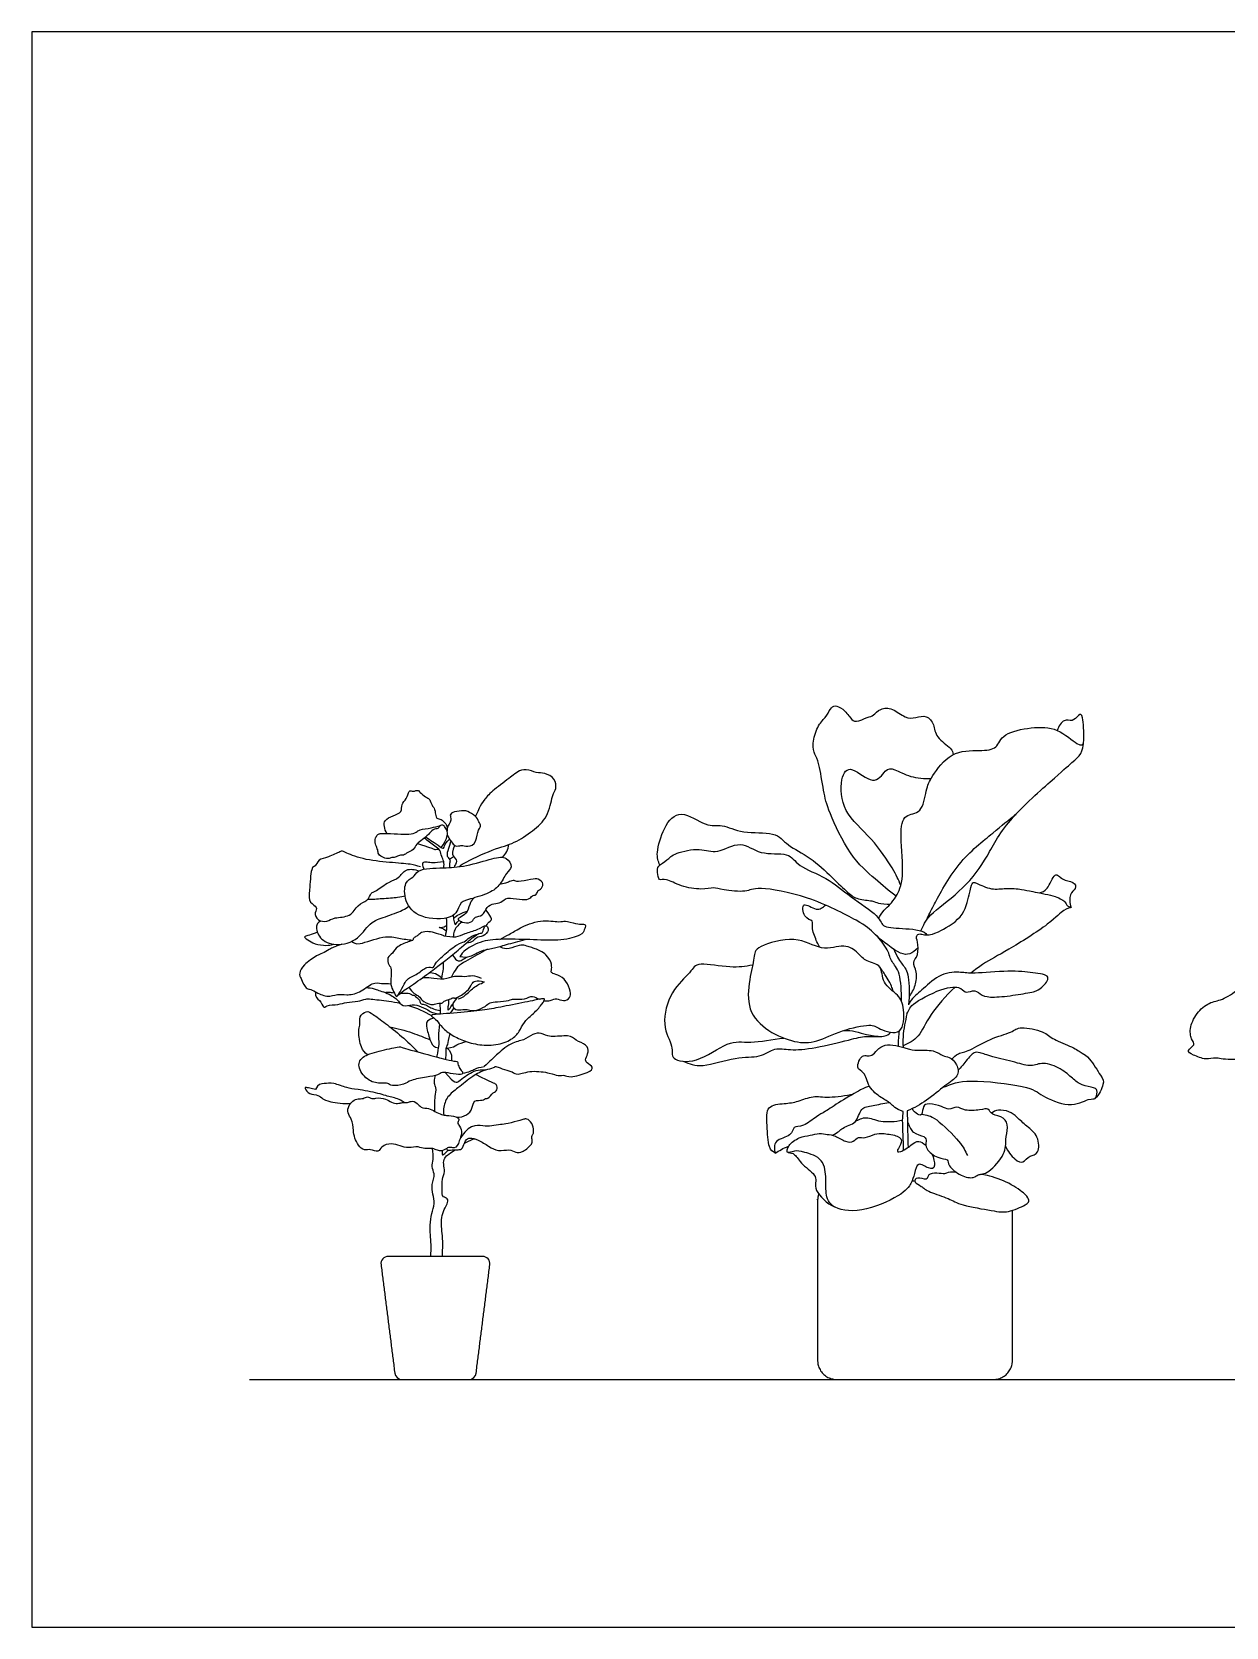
# Model space of a CAD drawing. Header units: millimetres. Extents: x 0.2 to 27.9, y 0.2 to 5.6.
# Drawn here: x 7.704 to 9.873, y 2.713 to 5.609 of the extents above; entities that cross this region are included whole.
import ezdxf

# ---------------------------------------------------------------- set-up
doc = ezdxf.new("R2010")
doc.units = ezdxf.units.MM
for name, color, linetype, true_color in [('AG-DIAGRAM', 7, 'Continuous', 0xfecc66), ('AG-PLANTS', 7, 'Continuous', 0x66ccff), ('X-VPRT', 6, 'Continuous', 0xff00ff)]:
    doc.layers.add(name, color=color, linetype=linetype, true_color=true_color)

msp = doc.modelspace()

# ---------------------------------------------------------------- linework, layer by layer
at = {"layer": 'AG-DIAGRAM'}
msp.add_lwpolyline([(8.0992, 3.1626), (13.0997, 3.1626)], dxfattribs=at)
at = {"layer": 'AG-PLANTS'}
for p, q in [((8.5535, 3.9615), (8.5535, 3.9615)), ((8.4785, 3.5916), (8.4785, 3.5916)), ((9.3075, 3.5226), (9.3021, 3.5226))]:
    msp.add_line(p, q, dxfattribs=at)
for centre, start, end in [((8.3511, 3.3726), 90, 187.2138), ((8.5224, 3.3726), 352.7862, 90), ((8.376, 3.1759), 187.2138, 270), ((8.4975, 3.1759), 270, 352.7862)]:
    msp.add_arc(centre, 0.0133, start, end, dxfattribs=at)
for points, degree in [([(9.2732, 4.04), (9.26, 4.0497), (9.2376, 4.0693), (9.1894, 4.1105), (9.148, 4.1996), (9.1424, 4.2265), (9.1326, 4.2869), (9.1257, 4.2957), (9.1204, 4.315), (9.1299, 4.3498), (9.1455, 4.3639), (9.1544, 4.3812), (9.1614, 4.3874), (9.1759, 4.3815), (9.1927, 4.3618), (9.1976, 4.3541), (9.224, 4.3659), (9.2312, 4.3666), (9.2441, 4.3812), (9.2664, 4.3827), (9.2905, 4.362), (9.3091, 4.3633), (9.3286, 4.3699), (9.3435, 4.3517), (9.3434, 4.3289), (9.378, 4.3059), (9.3758, 4.3011), (9.3772, 4.2972)], 3), ([(9.2415, 3.9995), (9.2443, 4.0049), (9.2517, 4.0161), (9.2628, 4.0245), (9.2718, 4.037), (9.2896, 4.0684), (9.279, 4.1558), (9.2879, 4.1916), (9.3201, 4.1868), (9.3284, 4.2361), (9.3353, 4.253), (9.3717, 4.3049), (9.4285, 4.3039), (9.4581, 4.3065), (9.4642, 4.3356), (9.5201, 4.3472), (9.5669, 4.3469), (9.607, 4.3094), (9.6127, 4.3154), (9.6135, 4.3181)], 3), ([(9.2819, 4.0593), (9.2773, 4.0702), (9.2717, 4.0844), (9.2303, 4.1458), (9.174, 4.1923), (9.1712, 4.2582), (9.1902, 4.2801), (9.2344, 4.2378), (9.2548, 4.2723), (9.2685, 4.2723), (9.2983, 4.2551), (9.3246, 4.253), (9.337, 4.2536)], 3), ([(8.3487, 4.1535), (8.3461, 4.1574), (8.3434, 4.1673), (8.3431, 4.1776), (8.3594, 4.1866), (8.3773, 4.1921), (8.3737, 4.2071), (8.3848, 4.2159), (8.3889, 4.2329), (8.394, 4.2303), (8.4001, 4.2308), (8.4051, 4.2331), (8.41, 4.2266), (8.4222, 4.2174), (8.4263, 4.2172), (8.4305, 4.203), (8.4349, 4.2015), (8.4371, 4.1873), (8.4381, 4.1803), (8.4474, 4.1805), (8.4537, 4.1725), (8.4573, 4.1699), (8.4585, 4.1615), (8.4578, 4.1582)], 3), ([(8.8441, 4.0961), (8.8415, 4.1037), (8.8362, 4.1135), (8.8505, 4.1662), (8.8801, 4.2008), (8.9313, 4.1632), (8.9557, 4.1725), (8.9921, 4.1527), (9.057, 4.1577), (9.073, 4.1322), (9.1178, 4.1114), (9.1587, 4.0728), (9.1877, 4.0437), (9.202, 4.0343), (9.234, 4.0314), (9.2375, 4.0272), (9.2554, 4.0251), (9.2624, 4.0252)], 3), ([(9.3288, 3.9972), (9.3333, 4.0068), (9.3355, 4.0117), (9.3839, 4.1033), (9.4553, 4.1591), (9.4768, 4.1779), (9.4912, 4.1889)], 3), ([(8.4093, 4.0934), (8.4031, 4.0951), (8.3952, 4.0981), (8.3553, 4.1008), (8.3023, 4.1064), (8.2677, 4.1218), (8.2674, 4.1228), (8.2407, 4.1093), (8.2237, 4.1076), (8.2186, 4.0909), (8.2114, 4.0973), (8.2075, 4.046), (8.2068, 4.0276), (8.2249, 4.0197), (8.2161, 4.0113), (8.2218, 3.9945), (8.2411, 3.9931), (8.251, 4.0018), (8.2837, 4.0016), (8.2954, 4.0259), (8.3144, 4.0307), (8.3201, 4.0479), (8.3261, 4.0468), (8.3538, 4.0679), (8.3707, 4.0715), (8.3814, 4.0912), (8.3999, 4.0886), (8.4069, 4.0858)], 3), ([(8.4713, 4.1322), (8.4668, 4.1211), (8.4663, 4.1126), (8.4797, 4.1042), (8.4706, 4.0951), (8.4705, 4.0925)], 3), ([(8.5588, 4.1104), (8.5618, 4.1136), (8.5669, 4.1209), (8.5693, 4.1294), (8.5699, 4.1337)], 3), ([(9.3131, 3.9461), (9.3019, 3.9362), (9.2875, 3.9256), (9.2284, 3.9759), (9.216, 3.9897), (9.111, 4.0426), (9.0138, 4.0584), (9.0061, 4.0461), (8.9539, 4.0514), (8.9435, 4.0566), (8.9219, 4.0509), (8.8816, 4.0569), (8.8535, 4.074), (8.8425, 4.0658), (8.8399, 4.0842), (8.8394, 4.0946), (8.8584, 4.1052), (8.8685, 4.1182), (8.9202, 4.1288), (8.9458, 4.1145), (8.9928, 4.1437), (9.0238, 4.1131), (9.0822, 4.1208), (9.0909, 4.095), (9.1487, 4.0742), (9.1884, 4.0393), (9.2474, 4.0015), (9.245, 3.9822), (9.2892, 3.982), (9.3257, 3.9776), (9.3294, 3.9698)], 3), ([(8.4521, 4.0915), (8.4413, 4.0911), (8.4268, 4.091), (8.403, 4.087), (8.3977, 4.0729), (8.3806, 4.0685), (8.3791, 4.0305), (8.4056, 3.9983), (8.4736, 3.9965), (8.4799, 4.0285), (8.4923, 4.0326), (8.5328, 4.0441), (8.5535, 4.0575), (8.5658, 4.0847), (8.578, 4.0906), (8.567, 4.1126), (8.544, 4.1099), (8.492, 4.0932), (8.463, 4.0918), (8.4521, 4.0915)], 3), ([(8.416, 4.0889), (8.4101, 4.1024), (8.4214, 4.1031), (8.4346, 4.0999), (8.4518, 4.1031)], 3), ([(8.4622, 4.1072), (8.4649, 4.1086), (8.4675, 4.1101), (8.4698, 4.1117)], 3), ([(8.5073, 4.0369), (8.5046, 4.0343), (8.4999, 4.0308), (8.4953, 4.0103), (8.4841, 4.0022), (8.4737, 3.9982), (8.4893, 3.9904), (8.5049, 3.9922), (8.5072, 4.0037), (8.5232, 4.0028), (8.5292, 4.0212), (8.5431, 4.0272), (8.5557, 4.0269), (8.5654, 4.0392), (8.5906, 4.0332), (8.6081, 4.0334), (8.6122, 4.0422), (8.6201, 4.0407), (8.6223, 4.0504), (8.6266, 4.0512), (8.6354, 4.0623), (8.6232, 4.0727), (8.6127, 4.0706), (8.583, 4.0647), (8.5812, 4.0697), (8.5703, 4.0661), (8.5649, 4.0636), (8.5567, 4.0616), (8.5531, 4.061)], 3), ([(9.534, 4.0459), (9.5389, 4.048), (9.5469, 4.0475), (9.563, 4.0879), (9.573, 4.068), (9.5979, 4.0671), (9.6014, 4.0525), (9.5873, 4.0458), (9.5883, 4.0269), (9.591, 4.02)], 3), ([(8.3136, 4.0342), (8.3224, 4.0345), (8.3383, 4.0354), (8.3725, 4.0383), (8.377, 4.0395), (8.3815, 4.0404)], 3), ([(9.1345, 3.9472), (9.1327, 3.9505), (9.1314, 3.9528), (9.1179, 3.9835), (9.1256, 3.996), (9.1051, 3.9988), (9.1011, 4.0337), (9.1303, 4.0103), (9.1401, 4.02), (9.145, 4.0237)], 3), ([(8.2288, 3.9948), (8.2257, 3.993), (8.2189, 3.9907), (8.2222, 3.9659), (8.2489, 3.9484), (8.2945, 3.9561), (8.3181, 3.9947), (8.3439, 4.0013), (8.3818, 4.0158), (8.3844, 4.0192), (8.3884, 4.022)], 3), ([(8.4695, 3.9999), (8.4728, 4.0025), (8.4788, 4.0067), (8.4894, 4.0113), (8.4944, 4.0128)], 3), ([(8.5291, 3.9861), (8.5309, 3.9892), (8.5353, 3.9955), (8.5423, 3.9977), (8.528, 4.0154)], 3), ([(8.2222, 3.9748), (8.2113, 3.969), (8.1936, 3.9675), (8.2049, 3.9613), (8.2163, 3.9526), (8.2401, 3.9498), (8.2469, 3.9515), (8.2513, 3.9527)], 3), ([(8.2846, 3.9577), (8.2895, 3.9559), (8.2913, 3.9486), (8.3463, 3.9701), (8.3701, 3.9626), (8.387, 3.9615), (8.3953, 3.9599)], 3), ([(8.4522, 3.9677), (8.4393, 3.9729), (8.4186, 3.9777), (8.4088, 3.9723), (8.4047, 3.968), (8.3975, 3.9652), (8.3954, 3.9594), (8.3941, 3.9592), (8.3653, 3.9492), (8.3599, 3.9352), (8.3479, 3.9297), (8.3518, 3.9134), (8.3582, 3.9105), (8.3543, 3.8808), (8.3586, 3.8709), (8.3659, 3.8557), (8.3682, 3.8597), (8.3757, 3.8666), (8.4094, 3.8884), (8.441, 3.9128), (8.4559, 3.9235), (8.4871, 3.95), (8.4984, 3.9594), (8.5088, 3.9689), (8.5187, 3.9735), (8.5224, 3.9721), (8.5262, 3.987), (8.5295, 3.9867), (8.5353, 3.9789), (8.5237, 3.965), (8.5097, 3.9674), (8.5042, 3.9548), (8.4928, 3.9547)], 3), ([(8.3684, 3.8595), (8.3806, 3.88), (8.3831, 3.89), (8.4047, 3.8979), (8.4222, 3.9147), (8.4339, 3.9076), (8.4346, 3.9174), (8.4525, 3.9336), (8.4787, 3.9552), (8.489, 3.9557), (8.4979, 3.9656), (8.5096, 3.9702), (8.5152, 3.9717)], 3), ([(8.4436, 3.9835), (8.4472, 3.9827), (8.4571, 3.9853), (8.457, 3.9881), (8.4577, 3.9897)], 3), ([(8.4522, 3.9677), (8.4588, 3.9676), (8.4754, 3.9641), (8.4888, 3.9726), (8.5142, 3.9784), (8.5253, 3.9866), (8.5282, 3.9864)], 3), ([(8.2668, 3.9526), (8.2625, 3.9512), (8.2527, 3.9473), (8.2472, 3.9457), (8.2344, 3.9367), (8.2238, 3.9344), (8.1956, 3.9144), (8.1882, 3.8995), (8.1911, 3.8933), (8.1927, 3.8902)], 3), ([(8.4811, 3.9302), (8.4893, 3.9293), (8.4982, 3.9282), (8.5208, 3.9427), (8.5451, 3.9455), (8.562, 3.9514), (8.5884, 3.9582), (8.5998, 3.9612)], 3), ([(9.2794, 3.7954), (9.271, 3.7888), (9.2374, 3.8002), (9.2325, 3.809), (9.1744, 3.7975), (9.1275, 3.7736), (9.0916, 3.7729), (9.0397, 3.7932), (9.0012, 3.8321), (9.0066, 3.8909), (9.0174, 3.9316), (9.0146, 3.9473), (9.0936, 3.9705), (9.1382, 3.9382), (9.1813, 3.9552), (9.2055, 3.9362), (9.2178, 3.9205), (9.2496, 3.916), (9.2458, 3.8822), (9.28, 3.8595), (9.2881, 3.8396), (9.2879, 3.8019), (9.2794, 3.7954)], 3), ([(9.0127, 3.9147), (8.999, 3.9126), (8.977, 3.908), (8.9084, 3.9217), (8.904, 3.9036), (8.8633, 3.8699), (8.8458, 3.8034), (8.8718, 3.7648), (8.8605, 3.7443), (8.9079, 3.7334), (8.9722, 3.7802), (9.0029, 3.7718), (9.0494, 3.7797), (9.0693, 3.7824)], 3), ([(8.1927, 3.8902), (8.2004, 3.8713), (8.2089, 3.8721), (8.2163, 3.8675), (8.2402, 3.8552), (8.2594, 3.8633), (8.2738, 3.86), (8.2987, 3.8632), (8.3239, 3.8851), (8.3383, 3.8805), (8.3502, 3.8814), (8.3558, 3.881)], 3), ([(8.3887, 3.875), (8.3945, 3.8641), (8.4107, 3.8577), (8.4083, 3.8522), (8.4316, 3.8405), (8.4354, 3.8458), (8.4509, 3.8451), (8.4508, 3.8496), (8.4627, 3.8525), (8.4712, 3.857), (8.4712, 3.8526), (8.4969, 3.8677), (8.5015, 3.8807), (8.5102, 3.8891), (8.526, 3.8843)], 3), ([(8.4138, 3.8923), (8.4188, 3.8922), (8.4259, 3.8927), (8.4538, 3.8875), (8.4706, 3.8968), (8.4914, 3.8929), (8.5024, 3.8974), (8.5147, 3.8937), (8.5196, 3.8912)], 3), ([(8.4482, 3.8909), (8.445, 3.8943), (8.4362, 3.9001), (8.429, 3.9007), (8.4251, 3.9006)], 3), ([(8.4779, 3.8536), (8.4814, 3.8547), (8.4853, 3.854), (8.5073, 3.8764), (8.5173, 3.8805), (8.526, 3.8843)], 3), ([(9.2929, 3.8264), (9.2973, 3.8339), (9.2971, 3.8437), (9.3682, 3.8788), (9.3948, 3.8729), (9.3986, 3.8627), (9.4176, 3.8715), (9.4277, 3.8589), (9.4484, 3.8554), (9.4915, 3.8604), (9.5271, 3.8668), (9.5358, 3.8717), (9.5585, 3.8963), (9.5224, 3.9009), (9.4824, 3.9056), (9.4061, 3.8984), (9.3957, 3.9025), (9.354, 3.9016), (9.3213, 3.8701), (9.3002, 3.8532), (9.2978, 3.8468), (9.2957, 3.8427)], 3), ([(10.1654, 3.6843), (10.1593, 3.693), (10.1498, 3.7066), (10.1016, 3.7358), (10.0326, 3.7579), (10.0063, 3.7501), (9.9561, 3.747), (9.8715, 3.741), (9.8534, 3.7486), (9.8371, 3.7415), (9.8113, 3.7522), (9.7985, 3.7591), (9.8189, 3.7707), (9.8089, 3.7787), (9.8054, 3.8014), (9.8208, 3.832), (9.8455, 3.8493), (9.8674, 3.8506), (9.901, 3.8762), (9.9207, 3.883), (9.9383, 3.8944), (9.9516, 3.8958), (9.959, 3.8855), (9.9821, 3.8762), (9.999, 3.8715), (10.0141, 3.8504), (10.0299, 3.8336), (10.0527, 3.8256), (10.0765, 3.818), (10.086, 3.8112), (10.0957, 3.7907), (10.0971, 3.7816), (10.1277, 3.7703), (10.1499, 3.7643), (10.161, 3.7622)], 3), ([(8.3111, 3.874), (8.3159, 3.8737), (8.3243, 3.873), (8.3366, 3.8677), (8.3458, 3.8652)], 3), ([(8.3458, 3.8652), (8.3555, 3.8603), (8.3684, 3.8534), (8.3763, 3.8379), (8.3949, 3.8445), (8.4105, 3.8401), (8.4284, 3.8302), (8.4278, 3.8297), (8.4408, 3.8261), (8.4458, 3.8261)], 3), ([(8.4366, 3.8252), (8.4457, 3.8263), (8.4854, 3.8282), (8.529, 3.8335), (8.5558, 3.8387), (8.6087, 3.8492), (8.6333, 3.8546), (8.6358, 3.8533), (8.6321, 3.8457), (8.6171, 3.8283), (8.5997, 3.8149), (8.5912, 3.7984), (8.5813, 3.7831), (8.5561, 3.7703), (8.5202, 3.7682), (8.4901, 3.7761), (8.4666, 3.787), (8.4479, 3.8019), (8.4392, 3.8153), (8.4306, 3.8212), (8.4274, 3.824), (8.4366, 3.8252)], 3), ([(9.3804, 3.8749), (9.3634, 3.8586), (9.3318, 3.823), (9.3156, 3.7819), (9.296, 3.7728), (9.2859, 3.7685)], 3), ([(8.3132, 3.752), (8.3087, 3.7561), (8.3013, 3.7615), (8.2954, 3.7988), (8.301, 3.8038), (8.2971, 3.8217), (8.3119, 3.8332), (8.3216, 3.8268), (8.3448, 3.8101), (8.3754, 3.786), (8.3953, 3.767), (8.4047, 3.7572)], 3), ([(8.3878, 3.8417), (8.4024, 3.8372), (8.4163, 3.8307), (8.4296, 3.8231)], 3), ([(8.4346, 3.8184), (8.4301, 3.8182), (8.4196, 3.8119), (8.4204, 3.8085), (8.4206, 3.7999), (8.4291, 3.7713), (8.4332, 3.7663), (8.4426, 3.7644)], 3), ([(9.1778, 3.796), (9.1832, 3.7962), (9.1919, 3.7966), (9.217, 3.7892), (9.2296, 3.7871), (9.2395, 3.7857), (9.2442, 3.7853)], 3), ([(9.2774, 3.7679), (9.2777, 3.778), (9.2786, 3.7866), (9.2794, 3.7954)], 3), ([(9.3746, 3.7441), (9.3781, 3.748), (9.3853, 3.7557), (9.4046, 3.7572), (9.4439, 3.7822), (9.4865, 3.793), (9.4951, 3.8046), (9.5455, 3.7942), (9.5556, 3.7801), (9.5963, 3.7659), (9.6118, 3.7535), (9.6223, 3.7501), (9.648, 3.7093), (9.6522, 3.7029), (9.6422, 3.679), (9.6349, 3.6727)], 3), ([(8.4282, 3.7509), (8.4158, 3.7542), (8.3701, 3.7663), (8.3748, 3.7677), (8.3331, 3.7588), (8.3011, 3.7493), (8.2939, 3.7287), (8.3157, 3.702), (8.3401, 3.6999), (8.3514, 3.7015), (8.3548, 3.6945), (8.3825, 3.6979), (8.3889, 3.706), (8.4227, 3.7119), (8.4428, 3.7148), (8.4475, 3.7213), (8.4629, 3.7184), (8.486, 3.7145), (8.4866, 3.7211), (8.4811, 3.7261), (8.4765, 3.7366), (8.479, 3.7397), (8.4682, 3.7406), (8.4444, 3.7465), (8.4406, 3.7476), (8.4282, 3.7509)], 3), ([(8.4558, 3.7636), (8.4694, 3.7654), (8.4735, 3.7705), (8.4869, 3.7744), (8.4926, 3.7761)], 3), ([(8.5034, 3.7205), (8.508, 3.7226), (8.5198, 3.7259), (8.5259, 3.7237), (8.5453, 3.7293), (8.5452, 3.7323), (8.5627, 3.7241), (8.5778, 3.7217), (8.5833, 3.7141), (8.6104, 3.7245), (8.6474, 3.7188), (8.6592, 3.713), (8.6722, 3.7164), (8.6778, 3.7093), (8.7172, 3.7201), (8.7253, 3.7297), (8.7102, 3.7373), (8.7083, 3.7446), (8.7157, 3.7569), (8.7128, 3.7704), (8.6901, 3.7781), (8.6821, 3.7891), (8.6424, 3.7826), (8.6296, 3.7924), (8.6132, 3.7908), (8.5974, 3.7773), (8.5757, 3.7761), (8.5421, 3.7472), (8.5411, 3.7453), (8.5298, 3.7346), (8.5254, 3.7305)], 3), ([(8.8867, 3.7402), (8.8983, 3.736), (8.9157, 3.7266), (8.9858, 3.7501), (9.027, 3.7455), (9.0535, 3.7669), (9.0785, 3.7595), (9.1232, 3.7631), (9.1951, 3.7807), (9.2162, 3.7869), (9.2564, 3.7835), (9.2598, 3.7898), (9.2638, 3.7928)], 3), ([(9.3588, 3.6931), (9.3755, 3.6988), (9.3938, 3.7097), (9.5215, 3.6944), (9.5326, 3.6795), (9.5887, 3.6542), (9.6275, 3.6751), (9.6355, 3.6687), (9.6395, 3.6861), (9.6359, 3.6928), (9.6093, 3.6962), (9.5944, 3.7083), (9.5739, 3.7272), (9.5383, 3.7403), (9.5199, 3.7292), (9.4926, 3.7379), (9.4445, 3.7491), (9.4245, 3.7565), (9.4127, 3.758), (9.3916, 3.7287), (9.3887, 3.7272), (9.3858, 3.7242)], 3), ([(8.475, 3.6388), (8.4812, 3.6384), (8.4948, 3.6416), (8.5043, 3.6542), (8.5058, 3.6713), (8.5237, 3.6678), (8.5283, 3.6746), (8.5302, 3.6701), (8.5425, 3.6851), (8.5492, 3.6861), (8.5493, 3.7004), (8.5399, 3.7006), (8.5101, 3.7161)], 3), ([(8.486, 3.7188), (8.4984, 3.7206), (8.509, 3.7272), (8.5167, 3.7293), (8.5254, 3.7305)], 3), ([(8.219, 3.6892), (8.2054, 3.6922), (8.2029, 3.6924), (8.1974, 3.693), (8.2076, 3.6794), (8.2248, 3.6798), (8.2321, 3.6717), (8.241, 3.6672), (8.2709, 3.6626), (8.2827, 3.6639)], 3), ([(8.3798, 3.6653), (8.3709, 3.6722), (8.3576, 3.674), (8.3363, 3.6819), (8.2909, 3.6901), (8.2781, 3.6908), (8.25, 3.702), (8.2351, 3.6995), (8.2233, 3.6987), (8.219, 3.6892)], 3), ([(9.0534, 3.5735), (9.0494, 3.5769), (9.0416, 3.5774), (9.039, 3.6259), (9.0364, 3.6613), (9.0721, 3.6633), (9.0945, 3.6664), (9.1233, 3.6788), (9.1481, 3.6731), (9.1818, 3.6779), (9.1962, 3.6812)], 3), ([(9.225, 3.6951), (9.2195, 3.693), (9.215, 3.6922), (9.1707, 3.6666), (9.1419, 3.6469), (9.1319, 3.6423), (9.1032, 3.6198), (9.0851, 3.6238), (9.0864, 3.6048), (9.0489, 3.5974), (9.0522, 3.5804), (9.0534, 3.5735)], 3), ([(9.285, 3.6334), (9.2854, 3.6389), (9.2857, 3.6437), (9.2863, 3.6493)], 3), ([(9.2939, 3.6291), (9.2994, 3.62), (9.3009, 3.61), (9.328, 3.6037), (9.3285, 3.5957), (9.3247, 3.5821), (9.3499, 3.5625), (9.3698, 3.5634), (9.3654, 3.5521), (9.3913, 3.5305), (9.4173, 3.5272), (9.4197, 3.536), (9.4393, 3.534), (9.4743, 3.5739), (9.4712, 3.5988), (9.4777, 3.6201), (9.4714, 3.6396), (9.445, 3.6426), (9.4421, 3.6561), (9.4276, 3.6518), (9.3959, 3.6496), (9.3849, 3.6601), (9.3676, 3.6503), (9.3587, 3.659), (9.3309, 3.6642), (9.3219, 3.6605), (9.3209, 3.6408), (9.3131, 3.6432), (9.3046, 3.65), (9.3028, 3.6541)], 3), ([(9.4722, 3.5862), (9.4752, 3.5771), (9.491, 3.5595), (9.5038, 3.5537), (9.5154, 3.5708), (9.5335, 3.5698), (9.5328, 3.6057), (9.5103, 3.6221), (9.492, 3.6396), (9.4801, 3.6497), (9.457, 3.6533), (9.4504, 3.6486), (9.4467, 3.6459)], 3), ([(8.457, 3.582), (8.4577, 3.5778), (8.468, 3.5797), (8.4782, 3.5797), (8.4862, 3.5802), (8.491, 3.5984), (8.4985, 3.6019), (8.5136, 3.5986), (8.5342, 3.5854), (8.5499, 3.5759), (8.5719, 3.5813), (8.5822, 3.574), (8.5944, 3.5741), (8.6154, 3.5914), (8.6106, 3.6006), (8.6126, 3.6073), (8.6155, 3.6098), (8.615, 3.6246), (8.604, 3.6365), (8.598, 3.6352), (8.594, 3.6341), (8.5661, 3.6263), (8.556, 3.6257), (8.5385, 3.6226), (8.5237, 3.6223), (8.5034, 3.6267), (8.4852, 3.6078), (8.4811, 3.5983)], 3), ([(9.1987, 3.6304), (9.2049, 3.6344), (9.2193, 3.6418), (9.2415, 3.6291), (9.272, 3.6307), (9.285, 3.6334)], 3), ([(9.2868, 3.579), (9.2864, 3.5977), (9.2857, 3.6162), (9.285, 3.6334)], 3), ([(9.3197, 3.6445), (9.3292, 3.6421), (9.341, 3.6429), (9.3951, 3.5887), (9.3983, 3.5782), (9.4028, 3.569)], 3), ([(9.0534, 3.5735), (9.062, 3.5782), (9.0674, 3.5823), (9.078, 3.586)], 3), ([(9.0773, 3.5745), (9.0814, 3.5739), (9.0891, 3.5745), (9.1003, 3.5526), (9.1347, 3.5311), (9.119, 3.5091), (9.148, 3.4817), (9.1616, 3.4762)], 3), ([(8.3379, 3.3709), (8.3504, 3.2726), (8.3628, 3.1742)], 2), ([(8.5224, 3.3858), (8.4367, 3.3858), (8.3511, 3.3858)], 2), ([(8.5106, 3.1742), (8.5231, 3.2726), (8.5355, 3.3709)], 2), ([(8.376, 3.1626), (8.4367, 3.1626), (8.4975, 3.1626)], 2)]:
    msp.add_open_spline(points, degree=degree, dxfattribs=at)
for points, knots in [([(9.3185, 3.9771), (9.3235, 3.9873), (9.3267, 4.0022), (9.3901, 4.0468), (9.4373, 4.1035), (9.4655, 4.1697), (9.5648, 4.2577), (9.6048, 4.2936), (9.6161, 4.3014), (9.6129, 4.3732), (9.6054, 4.3694), (9.5936, 4.3552), (9.5786, 4.3639), (9.5683, 4.3485), (9.566, 4.3406)], [0, 0, 0, 0, 1, 2, 3, 4, 5, 6, 8, 9, 10, 11, 12, 12.958995, 12.958995, 12.958995, 12.958995]), ([(8.4797, 4.0935), (8.4813, 4.0949), (8.4899, 4.1015), (8.5456, 4.1274), (8.58, 4.1349), (8.6142, 4.1591), (8.6413, 4.1817), (8.6495, 4.2275), (8.6565, 4.2329), (8.6554, 4.2544), (8.6337, 4.2643), (8.6213, 4.2631), (8.6007, 4.2716), (8.585, 4.2658), (8.578, 4.2594), (8.5402, 4.2314), (8.5258, 4.2163), (8.5148, 4.1985), (8.5134, 4.1921), (8.5092, 4.1851)], [5.560533, 5.560533, 5.560533, 5.560533, 6.026732, 7.087562, 8.148391, 9.20922, 10.270049, 11.330879, 12.391708, 13.452537, 14.513366, 15.574195, 16.635025, 17.695854, 18.756683, 19.817512, 20.878342, 21.939171, 23, 23, 23, 23]), ([(8.4583, 4.1505), (8.4663, 4.1362), (8.473, 4.1289), (8.4839, 4.133), (8.4889, 4.1305), (8.5103, 4.1306), (8.5128, 4.159), (8.5207, 4.1672), (8.5153, 4.1744), (8.5111, 4.1857), (8.4931, 4.195), (8.4904, 4.1947), (8.4695, 4.1942), (8.4613, 4.1875), (8.4675, 4.1791), (8.4594, 4.1682), (8.458, 4.1627)], [14.771156, 14.771156, 14.771156, 14.771156, 15.858947, 16.946739, 18.03453, 19.122321, 20.210112, 21.297903, 22.385694, 23.473485, 24.561276, 25.649067, 26.736858, 27.82465, 28.912441, 29.997359, 29.997359, 29.997359, 29.997359]), ([(8.4471, 4.1283), (8.4573, 4.1422), (8.4601, 4.1561), (8.4541, 4.166), (8.4508, 4.1692), (8.444, 4.1689), (8.443, 4.1616), (8.4317, 4.1623), (8.4246, 4.1514), (8.4129, 4.1422), (8.4019, 4.1354), (8.3977, 4.1231), (8.3855, 4.1195), (8.3787, 4.1131), (8.3717, 4.1151), (8.3635, 4.1095), (8.3557, 4.1107), (8.3498, 4.106), (8.3321, 4.1148), (8.3333, 4.1213), (8.3289, 4.1311), (8.3279, 4.1343), (8.3264, 4.1409), (8.3292, 4.1492), (8.3321, 4.1518), (8.3343, 4.1531), (8.3347, 4.1534), (8.3396, 4.1537), (8.3697, 4.1533), (8.3889, 4.1513), (8.4045, 4.1563), (8.4051, 4.1605), (8.4305, 4.1638), (8.4402, 4.1667), (8.4459, 4.1684)], [-24.746298, -24.746298, -24.746298, -24.746298, -23.689966, -22.633634, -21.577302, -20.52097, -19.464637, -18.408305, -17.351973, -16.295641, -15.239309, -14.182976, -13.126644, -12.070312, -11.01398, -9.957647, -8.901315, -7.844983, -6.788651, -5.732319, -4.675986, -3.619654, -2.563322, -1.50699, -0.450658, -0.450658, 0.605675, 1.662007, 2.718339, 3.774671, 4.831003, 5.887336, 6.943668, 8, 8, 8, 8]), ([(8.4521, 4.0915), (8.4523, 4.0955), (8.453, 4.1028), (8.4473, 4.1123), (8.446, 4.124), (8.4318, 4.133), (8.423, 4.1407), (8.4166, 4.1452)], [2.3820067, 2.3820067, 2.3820067, 2.3820067, 2.4197671, 2.4518821, 2.4887581, 2.5286636, 2.6067555, 2.6067555, 2.6067555, 2.6067555]), ([(8.4193, 4.1474), (8.4269, 4.1412), (8.4364, 4.1369), (8.4514, 4.1248), (8.4539, 4.1343), (8.4571, 4.1381), (8.4614, 4.1426)], [0.0159993, 0.0159993, 0.0159993, 0.0159993, 0.123079, 0.1451381, 0.1616323, 0.2013721, 0.2013721, 0.2013721, 0.2013721]), ([(8.4042, 4.1357), (8.4257, 4.1279), (8.4351, 4.1259), (8.4346, 4.1239), (8.4384, 4.1255), (8.4413, 4.1251), (8.4426, 4.1253)], [-31.520158, -31.520158, -31.520158, -31.520158, -29.822821, -28.125484, -26.428147, -25.386025, -25.386025, -25.386025, -25.386025]), ([(8.4642, 4.1387), (8.4575, 4.1193), (8.4564, 4.1123), (8.4645, 4.1062), (8.4619, 4.0994), (8.4624, 4.0949), (8.4626, 4.0925), (8.4626, 4.0919)], [0.0164485, 0.0164485, 0.0164485, 0.0164485, 0.0761603, 0.1113357, 0.1430558, 0.1701926, 0.1789965, 0.1789965, 0.1789965, 0.1789965]), ([(9.2969, 3.8576), (9.3018, 3.8637), (9.3094, 3.877), (9.3121, 3.9035), (9.3014, 3.9209), (9.3147, 3.9304), (9.3122, 3.9608), (9.3087, 3.9658), (9.3142, 3.9728), (9.3215, 3.9698), (9.3339, 3.9696), (9.343, 3.971), (9.3966, 3.9992), (9.407, 4.0474), (9.4115, 4.0655), (9.4156, 4.0657), (9.448, 4.0499), (9.4717, 4.0555), (9.5044, 4.0522), (9.5162, 4.049), (9.5622, 4.0409), (9.5827, 4.0299), (9.5819, 4.0212), (9.597, 4.0197), (9.5772, 4.0175), (9.5603, 3.9949), (9.4688, 3.9364), (9.4401, 3.9237), (9.4165, 3.9062), (9.4091, 3.9002)], [0, 0, 0, 0, 1, 2, 3, 4, 5, 6, 7, 8, 9, 10, 11, 12, 13, 14, 15, 16, 17, 18, 19, 20, 21, 22, 23, 24, 25, 26, 26.4425, 26.4425, 26.4425, 26.4425]), ([(8.4549, 3.9676), (8.456, 3.9729), (8.4585, 3.9837), (8.4574, 3.9947), (8.4566, 4.0001)], [1.9734078, 1.9734078, 1.9734078, 1.9734078, 2.0271385, 2.0811886, 2.0811886, 2.0811886, 2.0811886]), ([(8.4688, 4.0052), (8.4693, 4.0023), (8.4696, 3.9974), (8.4722, 3.9852), (8.4764, 3.9929), (8.4788, 3.9956), (8.4793, 3.9961)], [0.46505757, 0.46505757, 0.46505757, 0.46505757, 0.49646313, 0.52047124, 0.54579207, 0.55187117, 0.55187117, 0.55187117, 0.55187117]), ([(8.5535, 3.9615), (8.5594, 3.9644), (8.575, 3.9726), (8.5862, 3.9807), (8.6282, 3.9989), (8.6661, 3.9913), (8.6692, 3.9971), (8.6938, 3.989), (8.7037, 3.9892), (8.7115, 3.9885), (8.7063, 3.9785), (8.7045, 3.9698), (8.6667, 3.9581), (8.616, 3.9611), (8.5594, 3.9621), (8.5222, 3.9605), (8.487, 3.9409), (8.4842, 3.9348), (8.4811, 3.9302)], [-15.659449, -15.659449, -15.659449, -15.659449, -15, -14, -13, -12, -11, -10, -9, -8, -7, -6, -5, -4, -3, -2, -1, 0, 0, 0, 0]), ([(8.4436, 3.9835), (8.444, 3.9834), (8.45, 3.9817), (8.453, 3.9796), (8.4568, 3.9771)], [2.933654, 2.933654, 2.933654, 2.933654, 3, 4, 4, 4, 4]), ([(8.485, 3.9932), (8.4765, 3.9863), (8.4704, 3.9788), (8.4694, 3.9698), (8.4692, 3.9663)], [0.0194172, 0.0194172, 0.0194172, 0.0194172, 0.0848032, 0.1256875, 0.1256875, 0.1256875, 0.1256875]), ([(9.283, 3.8496), (9.2832, 3.8672), (9.2813, 3.9055), (9.2634, 3.9204), (9.2607, 3.9403), (9.2444, 3.9618), (9.2362, 3.9698)], [4.023027, 4.023027, 4.023027, 4.023027, 5, 6, 7, 8, 8, 8, 8]), ([(8.5311, 3.9436), (8.5181, 3.9369), (8.5017, 3.927), (8.4805, 3.9157), (8.4729, 3.9075), (8.4656, 3.8933)], [0.0035049, 0.0035049, 0.0035049, 0.0035049, 0.1523479, 0.2229508, 0.2756529, 0.2756529, 0.2756529, 0.2756529]), ([(8.6341, 3.8502), (8.638, 3.8496), (8.6477, 3.8502), (8.6566, 3.8563), (8.6691, 3.8478), (8.6826, 3.8554), (8.6825, 3.8656), (8.6755, 3.887), (8.6579, 3.8982), (8.6465, 3.8999), (8.647, 3.9051), (8.6491, 3.9148), (8.64, 3.9351), (8.615, 3.9459), (8.6075, 3.9473), (8.5975, 3.9517), (8.5868, 3.9509), (8.5651, 3.942), (8.5571, 3.9462), (8.5536, 3.9485)], [14.335803, 14.335803, 14.335803, 14.335803, 15, 16, 17, 18, 19, 20, 21, 22, 23, 24, 25, 26, 27, 28, 29, 30, 30.841062, 30.841062, 30.841062, 30.841062]), ([(9.2691, 3.9435), (9.2762, 3.9275), (9.2846, 3.9158), (9.2971, 3.9016), (9.2978, 3.8605), (9.2957, 3.8427)], [0.739277, 0.739277, 0.739277, 0.739277, 1.82807, 2.916863, 3.936303, 3.936303, 3.936303, 3.936303]), ([(8.4481, 3.8898), (8.4491, 3.8976), (8.4518, 3.9059), (8.4515, 3.9145), (8.4514, 3.9205)], [1.7167378, 1.7167378, 1.7167378, 1.7167378, 1.7571819, 1.8184812, 1.8184812, 1.8184812, 1.8184812]), ([(8.4673, 3.9333), (8.4766, 3.9199), (8.4832, 3.9228), (8.4908, 3.9276), (8.4938, 3.9295)], [0.2338218, 0.2338218, 0.2338218, 0.2338218, 0.3554562, 0.4322652, 0.4322652, 0.4322652, 0.4322652]), ([(9.2685, 3.8664), (9.2646, 3.8759), (9.268, 3.8749), (9.2485, 3.9046), (9.2441, 3.911)], [0, 0, 0, 0, 1, 1.239767, 1.239767, 1.239767, 1.239767]), ([(8.2187, 3.8665), (8.2178, 3.8562), (8.2269, 3.8527), (8.2349, 3.8346), (8.2359, 3.8421), (8.2617, 3.8428), (8.2738, 3.848), (8.2976, 3.848), (8.3087, 3.8547), (8.3281, 3.8523), (8.3587, 3.8488), (8.3726, 3.8457)], [0, 0, 0, 0, 1.340204, 2.680408, 4.020611, 5.360815, 6.701019, 8.041223, 9.381426, 10.72163, 11.818245, 11.818245, 11.818245, 11.818245]), ([(8.3458, 3.8652), (8.348, 3.8656), (8.3497, 3.8665), (8.3578, 3.8651), (8.3617, 3.8646)], [0, 0, 0, 0, 1, 1.658416, 1.658416, 1.658416, 1.658416]), ([(8.3732, 3.864), (8.3784, 3.8641), (8.3903, 3.8646), (8.3946, 3.8593), (8.3966, 3.862), (8.41, 3.8499), (8.4083, 3.8438), (8.4166, 3.8442), (8.4244, 3.8398), (8.4321, 3.8352), (8.4415, 3.833), (8.4458, 3.8327)], [2.250979, 2.250979, 2.250979, 2.250979, 3, 4, 5, 6, 7, 8, 9, 10, 11, 11, 11, 11]), ([(8.4605, 3.8522), (8.4605, 3.8522), (8.4606, 3.8492), (8.4609, 3.8439), (8.459, 3.8388), (8.4593, 3.831), (8.4643, 3.8384), (8.4666, 3.842), (8.4681, 3.8439)], [0.4141082, 0.4141082, 0.4141082, 0.4141082, 0.4143225, 0.4427163, 0.4626033, 0.4767354, 0.4929087, 0.5191658, 0.5191658, 0.5191658, 0.5191658]), ([(8.4782, 3.8572), (8.4686, 3.8479), (8.4663, 3.8401), (8.476, 3.8311), (8.4898, 3.8365), (8.5079, 3.8296), (8.5296, 3.8406), (8.5346, 3.8475), (8.5471, 3.8481), (8.5738, 3.8506), (8.5758, 3.8544), (8.6006, 3.8514), (8.6122, 3.8612), (8.621, 3.8549), (8.6255, 3.8528)], [0, 0, 0, 0, 1.168991, 2.337982, 3.506973, 4.675964, 5.844955, 7.013946, 8.182937, 9.351928, 10.520919, 11.68991, 12.858901, 13.834951, 13.834951, 13.834951, 13.834951]), ([(8.4458, 3.8261), (8.4458, 3.8281), (8.4459, 3.8333), (8.4454, 3.8399), (8.4455, 3.8443), (8.4456, 3.8456)], [1.50728694, 1.50728694, 1.50728694, 1.50728694, 1.52780903, 1.55873875, 1.5713583, 1.5713583, 1.5713583, 1.5713583]), ([(8.4703, 3.8371), (8.4685, 3.8348), (8.4662, 3.8316), (8.464, 3.8281), (8.4635, 3.8273)], [0.01407303, 0.01407303, 0.01407303, 0.01407303, 0.04336652, 0.05309354, 0.05309354, 0.05309354, 0.05309354]), ([(9.2929, 3.8264), (9.2901, 3.8129), (9.2854, 3.7956), (9.2857, 3.7723), (9.286, 3.7656)], [4.236502, 4.236502, 4.236502, 4.236502, 5, 5.274361, 5.274361, 5.274361, 5.274361]), ([(8.354, 3.8027), (8.3677, 3.7999), (8.3915, 3.7938), (8.4169, 3.7834), (8.4271, 3.7791)], [0, 0, 0, 0, 1, 1.794176, 1.794176, 1.794176, 1.794176]), ([(8.4395, 3.7479), (8.4415, 3.7592), (8.4442, 3.7689), (8.4423, 3.7866), (8.4436, 3.8001), (8.4444, 3.8076)], [1.249576, 1.249576, 1.249576, 1.249576, 1.2944533, 1.3619288, 1.4465551, 1.4465551, 1.4465551, 1.4465551]), ([(8.4631, 3.7904), (8.4595, 3.7795), (8.4599, 3.772), (8.4546, 3.763), (8.4565, 3.7541), (8.4551, 3.7479), (8.4549, 3.7443), (8.4549, 3.7439)], [0.0350359, 0.0350359, 0.0350359, 0.0350359, 0.0856459, 0.1187845, 0.1492324, 0.1867861, 0.1915137, 0.1915137, 0.1915137, 0.1915137]), ([(8.4563, 3.7653), (8.4584, 3.7638), (8.4665, 3.757), (8.4662, 3.748), (8.466, 3.7414)], [2.715482, 2.715482, 2.715482, 2.715482, 3, 4, 4, 4, 4]), ([(9.2863, 3.6493), (9.272, 3.6539), (9.2634, 3.6651), (9.2476, 3.6725), (9.2218, 3.693), (9.2165, 3.724), (9.2046, 3.7241), (9.2038, 3.7297), (9.203, 3.7352), (9.2117, 3.7571), (9.2287, 3.7435), (9.2484, 3.7775), (9.2975, 3.7619), (9.3086, 3.7596), (9.3436, 3.7615), (9.359, 3.7479), (9.3683, 3.7502), (9.3854, 3.7352), (9.3879, 3.7125), (9.3638, 3.698), (9.3283, 3.6679), (9.3062, 3.6552), (9.2933, 3.6505)], [13.4921, 13.4921, 13.4921, 13.4921, 14.529796, 15.567491, 16.605186, 17.642882, 18.680577, 18.680577, 18.680577, 19.718273, 20.755968, 21.793663, 22.831359, 23.869054, 24.90675, 25.944445, 26.98214, 28.019836, 29.057531, 30.095226, 31.132922, 32.170617, 32.170617, 32.170617, 32.170617]), ([(8.4358, 3.6493), (8.4358, 3.6583), (8.4349, 3.6726), (8.4398, 3.6917), (8.433, 3.7012), (8.437, 3.7144)], [0.9214531, 0.9214531, 0.9214531, 0.9214531, 1.0257698, 1.0870275, 1.1393863, 1.1393863, 1.1393863, 1.1393863]), ([(8.5281, 3.725), (8.5199, 3.7215), (8.5016, 3.7124), (8.4805, 3.6934), (8.4579, 3.6775), (8.4509, 3.6578), (8.4514, 3.6464), (8.4517, 3.6427)], [0, 0, 0, 0, 0.0877375, 0.1991775, 0.2793153, 0.3543215, 0.391637, 0.391637, 0.391637, 0.391637]), ([(8.4545, 3.7198), (8.4723, 3.6987), (8.4823, 3.7067), (8.4946, 3.7162), (8.5034, 3.7205)], [0.2709295, 0.2709295, 0.2709295, 0.2709295, 0.3562976, 0.5359354, 0.5359354, 0.5359354, 0.5359354]), ([(8.4358, 3.6493), (8.4322, 3.6515), (8.4245, 3.6557), (8.411, 3.6547), (8.4041, 3.665), (8.394, 3.6692), (8.386, 3.6643), (8.3789, 3.6659), (8.3729, 3.6646), (8.3618, 3.6619), (8.3483, 3.6725), (8.3321, 3.6747), (8.3208, 3.6711), (8.3134, 3.6778), (8.3053, 3.6714), (8.2923, 3.6738), (8.2794, 3.6627), (8.2761, 3.6462), (8.2869, 3.6333), (8.2868, 3.6119), (8.2924, 3.5918), (8.3067, 3.5772), (8.3197, 3.5818), (8.3324, 3.5735), (8.3405, 3.5881), (8.3619, 3.5931), (8.3828, 3.5801), (8.404, 3.5868), (8.4172, 3.5802), (8.4288, 3.5834), (8.4378, 3.5795), (8.447, 3.5763), (8.4548, 3.5805), (8.4624, 3.5853), (8.4738, 3.5804), (8.4825, 3.6002), (8.4868, 3.617), (8.4753, 3.6285), (8.4815, 3.6356), (8.4696, 3.6419), (8.4574, 3.6413), (8.4456, 3.6436), (8.4358, 3.6493)], [0, 0, 0, 0, 0.041785, 0.086381, 0.119514, 0.158286, 0.180538, 0.207113, 0.226675, 0.241127, 0.318871, 0.376299, 0.400879, 0.430216, 0.456585, 0.488085, 0.555678, 0.600267, 0.641732, 0.711616, 0.804935, 0.851159, 0.887533, 0.93249, 0.966666, 1.025471, 1.132716, 1.19037, 1.231526, 1.271568, 1.30165, 1.32813, 1.363935, 1.384959, 1.414182, 1.465621, 1.554556, 1.5799, 1.599589, 1.623172, 1.680176, 1.735247, 1.735247, 1.735247, 1.735247]), ([(9.1581, 3.6059), (9.1676, 3.6106), (9.1765, 3.6224), (9.2023, 3.6256), (9.2084, 3.658), (9.23, 3.6584), (9.2506, 3.6644), (9.2603, 3.6656)], [2.213612, 2.213612, 2.213612, 2.213612, 3, 4, 5, 6, 7, 7, 7, 7]), ([(9.2933, 3.6505), (9.2939, 3.6299), (9.2944, 3.6057), (9.2949, 3.587), (9.295, 3.584)], [6.4597296, 6.4597296, 6.4597296, 6.4597296, 7, 7.1080031, 7.1080031, 7.1080031, 7.1080031]), ([(8.4891, 3.5908), (8.4941, 3.594), (8.5001, 3.5974), (8.5066, 3.5994), (8.5074, 3.5996)], [0.80268387, 0.80268387, 0.80268387, 0.80268387, 0.86061313, 0.86947919, 0.86947919, 0.86947919, 0.86947919]), ([(9.3382, 3.5723), (9.3415, 3.5648), (9.3458, 3.5453), (9.3335, 3.5434), (9.312, 3.5601), (9.3064, 3.5347), (9.3019, 3.5198), (9.2873, 3.4981), (9.207, 3.4625), (9.15, 3.4749), (9.1451, 3.5059), (9.1461, 3.5235), (9.1438, 3.5647), (9.103, 3.5762), (9.0887, 3.5789), (9.0734, 3.5707), (9.0756, 3.5875), (9.0978, 3.6035), (9.1176, 3.6052), (9.1343, 3.6106), (9.1484, 3.6072), (9.1618, 3.6063), (9.1826, 3.5925), (9.1967, 3.5937), (9.2043, 3.6042), (9.2157, 3.5992), (9.2358, 3.6096), (9.2487, 3.6095), (9.2795, 3.6055), (9.2858, 3.5935), (9.2773, 3.5827), (9.2761, 3.5793), (9.2749, 3.5759), (9.2785, 3.5733), (9.3027, 3.5886), (9.3111, 3.5975), (9.3228, 3.5919), (9.3271, 3.5881)], [4.263786, 4.263786, 4.263786, 4.263786, 5, 6, 7, 8, 9, 10, 11, 12, 13, 14, 15, 16, 17, 18, 19, 20, 21, 22, 23, 24, 25, 26, 27, 28, 29, 30, 31, 32, 33, 33, 33, 34, 35, 36, 36.638177, 36.638177, 36.638177, 36.638177]), ([(8.4284, 3.3858), (8.4288, 3.3931), (8.4292, 3.4122), (8.4256, 3.4383), (8.4295, 3.463), (8.4376, 3.487), (8.4266, 3.5115), (8.437, 3.534), (8.4292, 3.5488), (8.4342, 3.5641), (8.4319, 3.5748), (8.4312, 3.5818)], [0.0515257, 0.0515257, 0.0515257, 0.0515257, 0.1235856, 0.239604, 0.3082072, 0.3696699, 0.4834655, 0.5486756, 0.5936572, 0.6351882, 0.6997222, 0.6997222, 0.6997222, 0.6997222]), ([(8.4497, 3.3858), (8.4497, 3.3895), (8.4498, 3.4005), (8.4505, 3.4175), (8.4471, 3.4406), (8.4476, 3.4641), (8.4573, 3.4784), (8.4607, 3.4919), (8.4478, 3.4935), (8.4503, 3.51), (8.4473, 3.5242), (8.4546, 3.5397), (8.451, 3.5524), (8.4521, 3.565), (8.462, 3.5725), (8.4687, 3.5771), (8.4724, 3.5796)], [0.0494247, 0.0494247, 0.0494247, 0.0494247, 0.0855438, 0.1574441, 0.2152297, 0.3189862, 0.369128, 0.3986624, 0.4247349, 0.4643787, 0.5292775, 0.5760483, 0.6204802, 0.6567293, 0.6916702, 0.7364005, 0.7364005, 0.7364005, 0.7364005]), ([(8.4492, 3.5781), (8.4492, 3.5766), (8.4491, 3.574), (8.4493, 3.5686), (8.4554, 3.5747), (8.4585, 3.5772), (8.4599, 3.5783)], [0.60692753, 0.60692753, 0.60692753, 0.60692753, 0.62076682, 0.6305292, 0.65060666, 0.66928523, 0.66928523, 0.66928523, 0.66928523]), ([(9.3826, 3.5387), (9.3785, 3.5389), (9.3651, 3.5391), (9.3633, 3.5342), (9.348, 3.5381), (9.329, 3.5358), (9.3323, 3.5226), (9.3172, 3.5287), (9.3127, 3.5282), (9.3081, 3.5278), (9.3048, 3.5202), (9.3195, 3.5139), (9.3306, 3.5031), (9.3721, 3.491), (9.3866, 3.4793), (9.4538, 3.4682), (9.4743, 3.4643), (9.5138, 3.4811), (9.515, 3.4876), (9.5116, 3.4966), (9.4798, 3.5202), (9.446, 3.5317), (9.4306, 3.5344), (9.4266, 3.535)], [13.627769, 13.627769, 13.627769, 13.627769, 14, 15, 16, 17, 18, 19, 19, 19, 20, 21, 22, 23, 24, 25, 26, 27, 28, 29, 30, 31, 31.361253, 31.361253, 31.361253, 31.361253])]:
    msp.add_open_spline(points, degree=3, knots=knots, dxfattribs=at)
msp.add_rational_spline([(9.1328, 3.4993), (9.1308, 3.4937), (9.1308, 3.4877), (9.1308, 3.3426), (9.1308, 3.1974), (9.1308, 3.1626), (9.1656, 3.1626), (9.3207, 3.1626), (9.4499, 3.1626), (9.4847, 3.1626), (9.4847, 3.1974), (9.4847, 3.3336), (9.4847, 3.4697)], [0.897965472392, 0.934200763744, 1, 1, 1, 0.707106781187, 1, 1, 1, 0.707106781187, 1, 1, 1], degree=2, knots=[3.664845, 3.664845, 3.664845, 3.705147, 3.705147, 4.657592, 4.657592, 4.836989, 4.836989, 5.854546, 5.854546, 6.033943, 6.033943, 6.927184, 6.927184, 6.927184], dxfattribs=at)
at = {"layer": 'X-VPRT'}
msp.add_lwpolyline([(7.7039, 5.6088), (7.7039, 2.7132), (13.4951, 2.7132), (13.4951, 5.6088)], close=True, dxfattribs=at)

doc.saveas('drawing.dxf')
